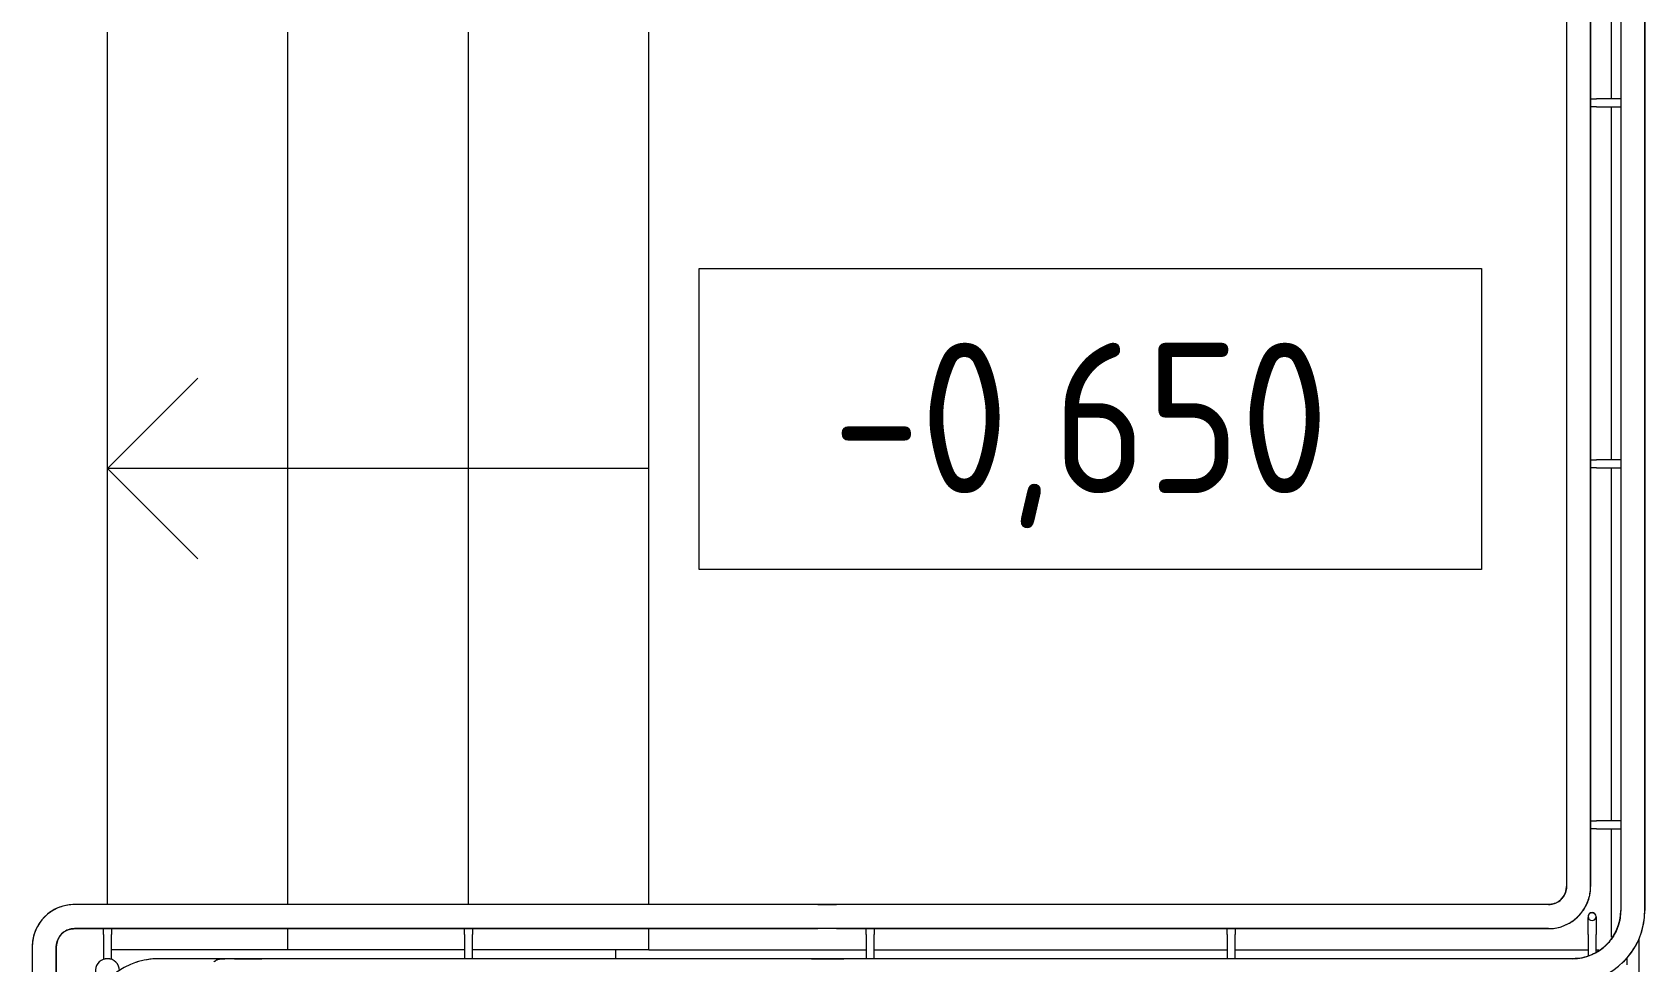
# Model space of a CAD drawing. Header units: millimetres. Extents: x -515342 to 330399, y -224905 to 507333.
# Drawn here: x -270743 to -268063, y -28276 to -26731 of the extents above; entities that cross this region are included whole.
import ezdxf

# ---------------------------------------------------------------- set-up
doc = ezdxf.new("R2010")
doc.units = ezdxf.units.MM
doc.layers.get('0').update_dxf_attribs({"lineweight": 0})
for name, color, linetype, lineweight in [('Аннотация', 7, 'Continuous', 0), ('Лестницы', 7, 'Continuous', 0), ('Ограждение', 7, 'Continuous', 0), ('Отметки', 7, 'Continuous', 0), ('Стены внутренние', 7, 'Continuous', 0), ('Стрелки вверх', 7, 'Continuous', 0)]:
    doc.layers.add(name, color=color, linetype=linetype, lineweight=lineweight)
doc.styles.add('GOST Common_1', font='', dxfattribs={"width": 0.9, "height": 250})
doc.styles.get('GOST Common_1').set_extended_font_data('GOST Common')

# ---------------------------------------------------------------- blocks, each defined once
blk = doc.blocks.new('Ограждение - АР_Ограждение_Балясина_D40 доп поручень 700_900-10028975-О_АР_П_1_0_000_План 1 этажа')
at = {"layer": 'Ограждение'}
for p, q in [((-20, 6.7), (-60, 6.7)), ((-20, 6.7), (-60, 6.7)), ((-60, -6.7), (-20, -6.7)), ((-60, -6.7), (-20, -6.7))]:
    blk.add_line(p, q, dxfattribs=at)
at = {"layer": 'Ограждение', "flags": 128}
for points in [[(-69.7, 6.7), (-68.6, 6.7), (-67.4, 6.7), (-66.3, 6.7), (-65.1, 6.7), (-63.9, 6.7), (-62.7, 6.7), (-61.5, 6.7), (-60.3, 6.7), (-60, 6.7)], [(-69.7, 6.7), (-68.6, 6.7), (-67.4, 6.7), (-66.3, 6.7), (-65.1, 6.7), (-63.9, 6.7), (-62.7, 6.7), (-61.5, 6.7), (-60.3, 6.7), (-60, 6.7)], [(-60, -6.7), (-61.2, -6.7), (-62.4, -6.7), (-63.6, -6.7), (-64.8, -6.7), (-66, -6.7), (-67.1, -6.7), (-68.3, -6.7), (-69.4, -6.7)], [(-60, -6.7), (-61.2, -6.7), (-62.4, -6.7), (-63.6, -6.7), (-64.8, -6.7), (-66, -6.7), (-67.1, -6.7), (-68.3, -6.7), (-69.4, -6.7)]]:
    blk.add_lwpolyline(points, dxfattribs=at)
blk = doc.blocks.new('Ограждение - АР_Ограждение_Балясина_D40 доп поручень 700_900-V74-О_АР_П_1_0_000_План 1 этажа')
at = {"layer": 'Ограждение'}
for p, q in [((-31.8, 6.7), (-60, 6.7)), ((-31.8, 6.7), (-60, 6.7)), ((-60, -6.7), (-25.1, -6.7)), ((-60, -6.7), (-25.1, -6.7))]:
    blk.add_line(p, q, dxfattribs=at)
at = {"layer": 'Ограждение', "flags": 128}
for points in [[(-96.7, 0), (-96.7, 0.3), (-96.6, 0.5), (-96.6, 0.8), (-96.6, 1.1), (-96.5, 1.3), (-96.5, 1.6), (-96.4, 1.8), (-96.3, 2.1), (-96.2, 2.3), (-96.1, 2.6), (-96, 2.8), (-95.9, 3.1), (-95.8, 3.3)], [(-96.7, 0), (-96.7, 0.3), (-96.6, 0.5), (-96.6, 0.8), (-96.6, 1.1), (-96.5, 1.3), (-96.5, 1.6), (-96.4, 1.8), (-96.3, 2.1), (-96.2, 2.3), (-96.1, 2.6), (-96, 2.8), (-95.9, 3.1), (-95.8, 3.3)], [(-95.9, -3.1), (-96, -2.9), (-96.1, -2.7), (-96.2, -2.4), (-96.3, -2.2), (-96.4, -1.9), (-96.5, -1.7), (-96.5, -1.4), (-96.6, -1.1), (-96.6, -0.9), (-96.6, -0.6), (-96.7, -0.3), (-96.7, -0.1), (-96.7, 0)], [(-95.9, -3.1), (-96, -2.9), (-96.1, -2.7), (-96.2, -2.4), (-96.3, -2.2), (-96.4, -1.9), (-96.5, -1.7), (-96.5, -1.4), (-96.6, -1.1), (-96.6, -0.9), (-96.6, -0.6), (-96.7, -0.3), (-96.7, -0.1), (-96.7, 0)], [(-89.6, 6.7), (-89.4, 6.7), (-89.1, 6.7), (-88.8, 6.7), (-88.5, 6.7), (-88.1, 6.7), (-87.6, 6.7), (-87.1, 6.7), (-86.6, 6.7), (-86, 6.7), (-85.4, 6.7), (-84.8, 6.7), (-84.1, 6.7), (-83.3, 6.7), (-82.6, 6.7), (-81.7, 6.7), (-80.9, 6.7), (-80, 6.7), (-79.1, 6.7), (-78.2, 6.7), (-77.2, 6.7), (-76.2, 6.7), (-75.2, 6.7), (-74.1, 6.7), (-73.1, 6.7), (-72, 6.7), (-70.9, 6.7), (-69.7, 6.7), (-68.6, 6.7), (-67.4, 6.7), (-66.3, 6.7), (-65.1, 6.7), (-63.9, 6.7), (-62.7, 6.7), (-61.5, 6.7), (-60.3, 6.7), (-60, 6.7)], [(-89.6, 6.7), (-89.4, 6.7), (-89.1, 6.7)], [(-80.9, 6.7), (-80, 6.7), (-79.1, 6.7), (-78.2, 6.7), (-77.2, 6.7), (-76.2, 6.7), (-75.2, 6.7), (-74.1, 6.7), (-73.1, 6.7), (-72, 6.7), (-70.9, 6.7), (-69.7, 6.7), (-68.6, 6.7), (-67.4, 6.7), (-66.3, 6.7), (-65.1, 6.7), (-63.9, 6.7), (-62.7, 6.7), (-61.5, 6.7), (-60.3, 6.7), (-60, 6.7)], [(-60, -6.7), (-61.2, -6.7), (-62.4, -6.7), (-63.6, -6.7), (-64.8, -6.7), (-66, -6.7), (-67.1, -6.7), (-68.3, -6.7), (-69.4, -6.7), (-70.6, -6.7), (-71.7, -6.7), (-72.8, -6.7), (-73.9, -6.7), (-74.9, -6.7), (-75.9, -6.7), (-76.9, -6.7), (-77.9, -6.7), (-78.9, -6.7), (-79.8, -6.7), (-80.7, -6.7), (-81.5, -6.7), (-82.3, -6.7), (-83.1, -6.7), (-83.9, -6.7), (-84.6, -6.7), (-85.2, -6.7), (-85.9, -6.7), (-86.5, -6.7), (-87, -6.7), (-87.5, -6.7), (-88, -6.7), (-88.4, -6.7)], [(-60, -6.7), (-61.2, -6.7), (-62.4, -6.7), (-63.6, -6.7), (-64.8, -6.7), (-66, -6.7), (-67.1, -6.7), (-68.3, -6.7), (-69.4, -6.7), (-70.6, -6.7), (-71.7, -6.7), (-72.8, -6.7), (-73.9, -6.7), (-74.9, -6.7), (-75.9, -6.7), (-76.9, -6.7), (-77.9, -6.7), (-78.9, -6.7), (-79.8, -6.7), (-80.7, -6.7)]]:
    blk.add_lwpolyline(points, dxfattribs=at)
at = {"layer": 'Ограждение'}
for centre, radius, start, end in [((-90, 0), 6.67, 360, 180), ((-90, 0), 6.67, 120, 180), ((-90, 0), 6.67, 79.0617, 90), ((-90, 0), 6.67, 30, 44.6692), ((0, 0), 20, 360, 66.6198), ((-90, 0), 6.67, 180, 360), ((-90, 0), 6.67, 180, 280.9383), ((0, 0), 20, 330, 360)]:
    blk.add_arc(centre, radius, start, end, dxfattribs=at)
blk = doc.blocks.new('Ограждение - АР_Ограждение_Балясина_D40 доп поручень 700_900-V75-О_АР_П_1_0_000_План 1 этажа')
at = {"layer": 'Ограждение'}
for p, q in [((-18.9, 6.7), (-60, 6.7)), ((-18.7, 6.7), (-60, 6.7)), ((-60, -6.7), (-18.9, -6.7)), ((-60, -6.7), (-18.7, -6.7))]:
    blk.add_line(p, q, dxfattribs=at)
at = {"layer": 'Ограждение', "flags": 128}
for points in [[(-69.7, 6.7), (-68.6, 6.7), (-67.4, 6.7), (-66.3, 6.7), (-65.1, 6.7), (-63.9, 6.7), (-62.7, 6.7), (-61.5, 6.7), (-60.3, 6.7), (-60, 6.7)], [(-69.7, 6.7), (-68.6, 6.7), (-67.4, 6.7), (-66.3, 6.7), (-65.1, 6.7), (-63.9, 6.7), (-62.7, 6.7), (-61.5, 6.7), (-60.3, 6.7), (-60, 6.7)], [(-60, -6.7), (-61.2, -6.7), (-62.4, -6.7), (-63.6, -6.7), (-64.8, -6.7), (-66, -6.7), (-67.1, -6.7), (-68.3, -6.7), (-69.4, -6.7)], [(-60, -6.7), (-61.2, -6.7), (-62.4, -6.7), (-63.6, -6.7), (-64.8, -6.7), (-66, -6.7), (-67.1, -6.7), (-68.3, -6.7), (-69.4, -6.7)]]:
    blk.add_lwpolyline(points, dxfattribs=at)
at = {"layer": 'Ограждение'}
for start, end in [(90.2461, 180), (180, 350.9632)]:
    blk.add_arc((0, 0), 20, start, end, dxfattribs=at)
for points, knots in [([(-19.2, 5.8), (-19.2, 5.6), (-19.4, 5.1), (-19.6, 4.1), (-19.9, 2.4), (-20, 1), (-20, 0)], [0.6666667, 0.6666667, 0.6666667, 0.6666667, 0.7222222, 0.7916667, 0.8611111, 1, 1, 1, 1]), ([(-20, 0), (-20, -0.8), (-19.9, -2.3), (-19.6, -4), (-19.3, -5.1), (-19.2, -5.6), (-19.2, -5.8)], [0, 0, 0, 0, 0.1111111, 0.2222222, 0.2777778, 0.3333333, 0.3333333, 0.3333333, 0.3333333])]:
    blk.add_open_spline(points, degree=3, knots=knots, dxfattribs=at)
blk = doc.blocks.new('Ограждение - Ограждение-9728431-О_АР_П_1_0_000_План 1 этажа')
at = {"layer": 'Ограждение'}
for p, q in [((106680, 7361.2), (106680, 7297.9)), ((106660, 7329.6), (106660, 7317.9))]:
    blk.add_line(p, q, dxfattribs=at)
for p in [(106670, 8750.4), (106670, 8150.4), (106670, 7550.4)]:
    blk.add_blockref('Ограждение - АР_Ограждение_Балясина_D40 доп поручень 700_900-10028975-О_АР_П_1_0_000_План 1 этажа', p)
at = {"rotation": 269.9999999999998}
for name, p in [('Ограждение - АР_Ограждение_Балясина_D40 доп поручень 700_900-V74-О_АР_П_1_0_000_План 1 этажа', (106602.5, 7307.9)), ('Ограждение - АР_Ограждение_Балясина_D40 доп поручень 700_900-V75-О_АР_П_1_0_000_План 1 этажа', (104135, 7307.9)), ('Ограждение - АР_Ограждение_Балясина_D40 доп поручень 700_900-10028975-О_АР_П_1_0_000_План 1 этажа', (104735, 7307.9)), ('Ограждение - АР_Ограждение_Балясина_D40 доп поручень 700_900-10028975-О_АР_П_1_0_000_План 1 этажа', (105402.5, 7307.9)), ('Ограждение - АР_Ограждение_Балясина_D40 доп поручень 700_900-10028975-О_АР_П_1_0_000_План 1 этажа', (106002.5, 7307.9))]:
    blk.add_blockref(name, p, dxfattribs=at)
blk = doc.blocks.new('Тип верхнего поручня - Верхний поручень_Внутренний_-9728835-О_АР_П_1_0_000_План 1 этажа')
at = {"layer": 'Ограждение'}
for p, q in [((106650, 8969.2), (106650, 7407.9)), ((106690, 7407.9), (106690, 8969.2)), ((104325.4, 7327.9), (104220, 7327.9)), ((105304.9, 7327.9), (104391.7, 7327.9)), ((106570, 7327.9), (105358.6, 7327.9))]:
    blk.add_line(p, q, dxfattribs=at)
at = {"layer": 'Ограждение', "flags": 128}
for points in [[(106652.7, 7320.9), (106656.1, 7324.2), (106659.4, 7327.8), (106662.5, 7331.4), (106665.5, 7335.2), (106668.3, 7339), (106671, 7343), (106673.5, 7347.1), (106675.8, 7351.3), (106678, 7355.6), (106680, 7359.9), (106681.8, 7364.4), (106683.5, 7368.9), (106685, 7373.4), (106686.2, 7378.1), (106687.3, 7382.7), (106688.3, 7387.5), (106689, 7392.2), (106689.5, 7397), (106689.8, 7401.8), (106690, 7406.6), (106690, 7407.9)], [(106650, 7407.9), (106649.9, 7404.7), (106649.7, 7401.5), (106649.4, 7398.3), (106649, 7395.1), (106648.4, 7392), (106647.7, 7388.8), (106646.9, 7385.7), (106645.9, 7382.7), (106644.9, 7379.7), (106643.7, 7376.7), (106642.4, 7373.8), (106641, 7370.9), (106639.4, 7368.1), (106637.8, 7365.4), (106636, 7362.7), (106634.2, 7360.1), (106632.2, 7357.5), (106630.1, 7355.1), (106628, 7352.7), (106625.7, 7350.5), (106623.4, 7348.3), (106621, 7346.2), (106618.5, 7344.2), (106615.9, 7342.3), (106613.2, 7340.5), (106610.5, 7338.9), (106607.7, 7337.3), (106604.9, 7335.8), (106601.9, 7334.5), (106599, 7333.3), (106596, 7332.2), (106592.9, 7331.2), (106589.9, 7330.4), (106586.7, 7329.6), (106583.6, 7329), (106580.4, 7328.5), (106577.3, 7328.2), (106574.1, 7328), (106570.9, 7327.9), (106570, 7327.9)], [(104220, 7327.9), (104215.2, 7327.8), (104210.4, 7327.5), (104205.6, 7327), (104200.9, 7326.3), (104196.2, 7325.5), (104191.5, 7324.4), (104186.8, 7323.2), (104182.3, 7321.8)], [(104311.9, 7322.6), (104312.5, 7323.1), (104313.1, 7323.6), (104313.8, 7324.1), (104314.4, 7324.6), (104315.1, 7325), (104315.8, 7325.4), (104316.5, 7325.8), (104317.2, 7326.1), (104318, 7326.4), (104318.7, 7326.7), (104319.5, 7326.9), (104320.2, 7327.2), (104321, 7327.4), (104321.8, 7327.5), (104322.6, 7327.7), (104323.4, 7327.7), (104324.2, 7327.8), (104325, 7327.8), (104325.4, 7327.9)], [(104325.4, 7327.9), (104325.5, 7327.9), (104325.8, 7327.9), (104326.3, 7327.9), (104326.9, 7327.9), (104327.8, 7327.9), (104328.8, 7327.9), (104330.1, 7327.9)], [(104346.4, 7327.9), (104349.1, 7327.9), (104352.1, 7327.9), (104355.2, 7327.9), (104358.4, 7327.9), (104361.8, 7327.9), (104365.3, 7327.9), (104368.9, 7327.9), (104372.7, 7327.9), (104376.6, 7327.9), (104380.6, 7327.9), (104384.7, 7327.9), (104388.8, 7327.9), (104391.7, 7327.9)], [(105304.9, 7327.9), (105309.3, 7327.9), (105313.7, 7327.9), (105318.2, 7327.9), (105322.7, 7327.9), (105327.3, 7327.9), (105332, 7327.9), (105336.7, 7327.9), (105341.4, 7327.9), (105346.2, 7327.9), (105351, 7327.9), (105355.8, 7327.9), (105358.6, 7327.9)]]:
    blk.add_lwpolyline(points, dxfattribs=at)
blk = doc.blocks.new('Тип верхнего поручня - Верхний поручень_Внутренний_-V76-О_АР_П_1_0_000_План 1 этажа')
at = {"layer": 'Ограждение'}
for p, q in [((106650, 8969.2), (106650, 7407.9)), ((106690, 8969.2), (106690, 7407.9)), ((104345.4, 7327.9), (104220, 7327.9)), ((104400.7, 7327.9), (104345.4, 7327.9)), ((105313.9, 7327.9), (104400.7, 7327.9)), ((105358.6, 7327.9), (105313.9, 7327.9)), ((106570, 7327.9), (105358.6, 7327.9))]:
    blk.add_line(p, q, dxfattribs=at)
for centre, radius, start, end in [((106570, 7407.9), 80, 270, 0), ((106570, 7407.9), 120, 270, 0), ((104220, 7207.9), 120, 90, 180)]:
    blk.add_arc(centre, radius, start, end, dxfattribs=at)
blk = doc.blocks.new('Тип перил - Перила_Внутренний_-9728852-О_АР_П_1_0_000_План 1 этажа')
at = {"layer": 'Ограждение'}
for p, q in [((106560, 8981), (106560, 7447.9)), ((106600, 7447.9), (106600, 8981)), ((104123.2, 7417.9), (104080, 7417.9)), ((105315.5, 7417.9), (104136.6, 7417.9)), ((106530, 7417.9), (105346.8, 7417.9)), ((104080, 7377.9), (104123.2, 7377.9)), ((104136.6, 7377.9), (105315.5, 7377.9)), ((105346.8, 7377.9), (106530, 7377.9)), ((104010, 7347.9), (104010, 5852.9)), ((104050, 5852.9), (104050, 7347.9))]:
    blk.add_line(p, q, dxfattribs=at)
at = {"layer": 'Ограждение', "flags": 128}
for points in [[(106530, 7377.9), (106532.8, 7377.9), (106535.6, 7378.1), (106538.4, 7378.4), (106541.2, 7378.7), (106543.9, 7379.2), (106546.6, 7379.9), (106549.3, 7380.6), (106552, 7381.4), (106554.7, 7382.3), (106557.3, 7383.4), (106559.8, 7384.5), (106562.3, 7385.8), (106564.8, 7387.1), (106567.2, 7388.5), (106569.5, 7390.1), (106571.8, 7391.7), (106574, 7393.4), (106576.2, 7395.2), (106578.2, 7397.1), (106580.2, 7399.1), (106582.1, 7401.1), (106584, 7403.3), (106585.7, 7405.4), (106587.3, 7407.7), (106588.9, 7410), (106590.4, 7412.4), (106591.7, 7414.9), (106593, 7417.4), (106594.2, 7419.9), (106595.2, 7422.5), (106596.2, 7425.1), (106597.1, 7427.8), (106597.8, 7430.5), (106598.5, 7433.2), (106599, 7436), (106599.4, 7438.7), (106599.7, 7441.5), (106599.9, 7444.3), (106600, 7447.1), (106600, 7447.9)], [(106560, 7447.9), (106560, 7446.7), (106559.9, 7445.5), (106559.8, 7444.3), (106559.6, 7443.1), (106559.4, 7441.9), (106559.1, 7440.7), (106558.8, 7439.6), (106558.5, 7438.4), (106558.1, 7437.3), (106557.6, 7436.2), (106557.1, 7435.1), (106556.6, 7434), (106556, 7432.9), (106555.4, 7431.9), (106554.8, 7430.9), (106554.1, 7429.9), (106553.3, 7429), (106552.6, 7428.1), (106551.7, 7427.2), (106550.9, 7426.3), (106550, 7425.5), (106549.1, 7424.7), (106548.2, 7424), (106547.2, 7423.3), (106546.2, 7422.6), (106545.2, 7422), (106544.1, 7421.4), (106543.1, 7420.8), (106542, 7420.3), (106540.9, 7419.9), (106539.7, 7419.5), (106538.6, 7419.1), (106537.4, 7418.8), (106536.3, 7418.5), (106535.1, 7418.3), (106533.9, 7418.1), (106532.7, 7418), (106531.5, 7417.9), (106530.3, 7417.9), (106530, 7417.9)], [(104080, 7417.9), (104077.2, 7417.8), (104074.4, 7417.6), (104071.6, 7417.3), (104068.8, 7417), (104066.1, 7416.5), (104063.4, 7415.8), (104060.7, 7415.1), (104058, 7414.3), (104055.3, 7413.4), (104052.7, 7412.3), (104050.2, 7411.2), (104047.7, 7409.9), (104045.2, 7408.6), (104042.8, 7407.2), (104040.5, 7405.6), (104038.2, 7404), (104036, 7402.3), (104033.8, 7400.5), (104031.8, 7398.6), (104029.8, 7396.6), (104027.9, 7394.6), (104026, 7392.5), (104024.3, 7390.3), (104022.7, 7388), (104021.1, 7385.7), (104019.6, 7383.3), (104018.3, 7380.8), (104017, 7378.3), (104015.8, 7375.8), (104014.8, 7373.2), (104013.8, 7370.6), (104012.9, 7367.9), (104012.2, 7365.2), (104011.5, 7362.5), (104011, 7359.7), (104010.6, 7357), (104010.3, 7354.2), (104010.1, 7351.4), (104010, 7348.6), (104010, 7347.9)], [(104136.6, 7417.9), (104135.5, 7417.9), (104134.4, 7417.9), (104133.3, 7417.9), (104132.2, 7417.9), (104131, 7417.9), (104129.9, 7417.9), (104128.7, 7417.9), (104127.5, 7417.9), (104126.3, 7417.9), (104125.1, 7417.9), (104123.9, 7417.9), (104123.2, 7417.9)], [(105315.5, 7417.9), (105318, 7417.9), (105320.6, 7417.9), (105323.2, 7417.9), (105325.9, 7417.9), (105328.6, 7417.9), (105331.3, 7417.9), (105334, 7417.9), (105336.8, 7417.9), (105339.6, 7417.9), (105342.4, 7417.9), (105345.1, 7417.9), (105346.8, 7417.9)], [(104050, 7347.9), (104050, 7349.1), (104050.1, 7350.2), (104050.2, 7351.4), (104050.4, 7352.6), (104050.6, 7353.8), (104050.9, 7355), (104051.2, 7356.1), (104051.5, 7357.3), (104051.9, 7358.4), (104052.4, 7359.5), (104052.9, 7360.6), (104053.4, 7361.7), (104054, 7362.8), (104054.6, 7363.8), (104055.2, 7364.8), (104055.9, 7365.8), (104056.7, 7366.7), (104057.4, 7367.6), (104058.3, 7368.5), (104059.1, 7369.4), (104060, 7370.2), (104060.9, 7371), (104061.8, 7371.7), (104062.8, 7372.4), (104063.8, 7373.1), (104064.8, 7373.7), (104065.9, 7374.3), (104066.9, 7374.9), (104068, 7375.4), (104069.1, 7375.8), (104070.3, 7376.2), (104071.4, 7376.6), (104072.6, 7376.9), (104073.7, 7377.2), (104074.9, 7377.4), (104076.1, 7377.6), (104077.3, 7377.7), (104078.5, 7377.8), (104079.7, 7377.9), (104080, 7377.9)], [(104123.2, 7377.9), (104124.4, 7377.9), (104125.6, 7377.9), (104126.8, 7377.9), (104128, 7377.9), (104129.2, 7377.9), (104130.3, 7377.9), (104131.5, 7377.9), (104132.6, 7377.9), (104133.8, 7377.9), (104134.9, 7377.9), (104136, 7377.9), (104136.6, 7377.9)], [(105346.8, 7377.9), (105344, 7377.9), (105341.2, 7377.9), (105338.4, 7377.9), (105335.7, 7377.9), (105332.9, 7377.9), (105330.2, 7377.9), (105327.5, 7377.9), (105324.8, 7377.9), (105322.1, 7377.9), (105319.5, 7377.9), (105317, 7377.9), (105315.5, 7377.9)]]:
    blk.add_lwpolyline(points, dxfattribs=at)
blk = doc.blocks.new('Тип перил - Перила_Внутренний_-V78-О_АР_П_1_0_000_План 1 этажа')
at = {"layer": 'Ограждение'}
for p, q in [((106560, 8981), (106560, 7447.9)), ((106600, 8981), (106600, 7447.9)), ((104123.2, 7417.9), (104080, 7417.9)), ((104145.6, 7417.9), (104123.2, 7417.9)), ((105324.4, 7417.9), (104145.6, 7417.9)), ((105346.8, 7417.9), (105324.4, 7417.9)), ((106530, 7417.9), (105346.8, 7417.9)), ((104123.2, 7377.9), (104080, 7377.9)), ((104145.6, 7377.9), (104123.2, 7377.9)), ((105324.4, 7377.9), (104145.6, 7377.9)), ((105346.8, 7377.9), (105324.4, 7377.9)), ((106530, 7377.9), (105346.8, 7377.9)), ((104010, 7347.9), (104010, 5822.8)), ((104050, 7347.9), (104050, 5822.8))]:
    blk.add_line(p, q, dxfattribs=at)
for centre, radius, start, end in [((106530, 7447.9), 30, 270, 0), ((106530, 7447.9), 70, 270, 0), ((104080, 7347.9), 70, 90, 180), ((104080, 7347.9), 30, 90, 180)]:
    blk.add_arc(centre, radius, start, end, dxfattribs=at)
blk = doc.blocks.new('Тип перил - Перила_Внутренний_-9728893-О_АР_П_1_0_000_План 1 этажа')
at = {"layer": 'Ограждение', "flags": 128}
for points in [[(106560, 8994.5), (106560, 8993.4), (106560, 8992.3), (106560, 8991.2), (106560, 8990)], [(106560, 8988.9), (106560, 8987.7), (106560, 8986.5), (106560, 8985.3), (106560, 8984.2), (106560, 8983), (106560, 8981.8), (106560, 8981)], [(106600, 8990.5), (106600, 8991.6), (106600, 8992.7), (106600, 8993.8), (106600, 8994.5)], [(106600, 8981), (106600, 8982.2), (106600, 8983.4), (106600, 8984.6), (106600, 8985.8), (106600, 8987), (106600, 8988.2)], [(106557.3, 7383.4), (106559.8, 7384.5), (106562.3, 7385.8), (106564.8, 7387.1), (106567.2, 7388.5), (106569.5, 7390.1), (106571.8, 7391.7), (106574, 7393.4), (106576.2, 7395.2), (106578.2, 7397.1), (106580.2, 7399.1), (106582.1, 7401.1), (106584, 7403.3), (106585.7, 7405.4), (106587.3, 7407.7), (106588.9, 7410), (106590.4, 7412.4), (106591.7, 7414.9), (106593, 7417.4), (106594.2, 7419.9), (106595.2, 7422.5), (106596.2, 7425.1), (106597.1, 7427.8), (106597.8, 7430.5), (106598.5, 7433.2), (106599, 7436), (106599.4, 7438.7), (106599.7, 7441.5), (106599.9, 7444.3), (106600, 7447.1)], [(104080, 7417.9), (104077.2, 7417.8), (104074.4, 7417.6), (104071.6, 7417.3), (104068.8, 7417), (104066.1, 7416.5), (104063.4, 7415.8), (104060.7, 7415.1), (104058, 7414.3), (104055.3, 7413.4), (104052.7, 7412.3), (104050.2, 7411.2), (104047.7, 7409.9), (104045.2, 7408.6), (104042.8, 7407.2), (104040.5, 7405.6), (104038.2, 7404), (104036, 7402.3), (104033.8, 7400.5), (104031.8, 7398.6), (104029.8, 7396.6), (104027.9, 7394.6), (104026, 7392.5), (104024.3, 7390.3), (104022.7, 7388), (104021.1, 7385.7), (104019.6, 7383.3), (104018.3, 7380.8), (104017, 7378.3), (104015.8, 7375.8), (104014.8, 7373.2), (104013.8, 7370.6), (104012.9, 7367.9), (104012.2, 7365.2), (104011.5, 7362.5), (104011, 7359.7), (104010.6, 7357), (104010.3, 7354.2), (104010.1, 7351.4), (104010, 7348.6)], [(104131, 7417.9), (104129.9, 7417.9), (104128.7, 7417.9), (104127.5, 7417.9), (104126.3, 7417.9), (104125.1, 7417.9), (104123.9, 7417.9), (104123.2, 7417.9)], [(104136.6, 7417.9), (104135.5, 7417.9), (104134.4, 7417.9), (104133.3, 7417.9), (104132.2, 7417.9)], [(104123.2, 7377.9), (104124.4, 7377.9), (104125.6, 7377.9), (104126.8, 7377.9), (104128, 7377.9)], [(106530, 7377.9), (106532.8, 7377.9), (106535.6, 7378.1), (106538.4, 7378.4), (106541.2, 7378.7), (106543.9, 7379.2), (106546.6, 7379.9), (106549.3, 7380.6), (106552, 7381.4), (106554.7, 7382.3), (106557.2, 7383.4)]]:
    blk.add_lwpolyline(points, dxfattribs=at)
blk = doc.blocks.new('Тип перил - Перила_Внутренний_-V79-О_АР_П_1_0_000_План 1 этажа')
at = {"layer": 'Ограждение'}
for p, q in [((106560, 8994.5), (106560, 8981)), ((106600, 8994.5), (106600, 8981)), ((104136.7, 7417.9), (104123.2, 7417.9)), ((104129, 7377.9), (104123.2, 7377.9))]:
    blk.add_line(p, q, dxfattribs=at)
for centre, start, end in [((106530, 7447.9), 270, 309.7649), ((106530, 7447.9), 320.2351, 0), ((104080, 7347.9), 90, 129.7649), ((104080, 7347.9), 140.2351, 180)]:
    blk.add_arc(centre, 30, start, end, dxfattribs=at)
blk = doc.blocks.new('СД_Люблино_Фасады_rvt-1-О_АР_П_1_0_000_План 1 этажа')
at = {"layer": 'Лестницы'}
for p, q in [((104135, 7417.5), (104135, 8867.9)), ((104135, 7417.5), (104135, 8867.9)), ((104435, 7417.9), (104435, 8867.9)), ((104435, 7417.9), (104435, 8867.9)), ((104735, 7417.9), (104735, 8867.9)), ((104735, 7417.9), (104735, 8867.9)), ((105035, 7417.9), (105035, 8867.9)), ((105035, 7417.9), (105035, 8867.9)), ((104435, 7342.9), (104435, 7377.9)), ((104435, 7342.9), (104435, 7377.9)), ((105035, 7342.9), (105035, 7377.9)), ((105035, 7342.9), (105035, 7377.9)), ((104435, 7342.9), (104141.5, 7342.9)), ((104728.5, 7342.9), (104435, 7342.9)), ((105035, 7342.9), (104741.5, 7342.9)), ((105035, 7342.9), (105396, 7342.9)), ((105409, 7342.9), (105996, 7342.9)), ((106009, 7342.9), (106596, 7342.9)), ((106609, 7342.9), (106613.9, 7342.9))]:
    blk.add_line(p, q, dxfattribs=at)
at = {"layer": 'Стены внутренние'}
for p, q in [((106635, 8756.9), (106635, 8992.9)), ((106635, 8156.9), (106635, 8743.8)), ((106635, 7556.9), (106635, 8143.8)), ((106635, 7363.9), (106635, 7543.8)), ((104979.2, 7342.9), (104979.2, 7327.9))]:
    blk.add_line(p, q, dxfattribs=at)
at = {"layer": 'Ограждение', "lineweight": 9}
for name in ['Тип перил - Перила_Внутренний_-9728852-О_АР_П_1_0_000_План 1 этажа', 'Тип перил - Перила_Внутренний_-V78-О_АР_П_1_0_000_План 1 этажа', 'Тип верхнего поручня - Верхний поручень_Внутренний_-9728835-О_АР_П_1_0_000_План 1 этажа', 'Тип верхнего поручня - Верхний поручень_Внутренний_-V76-О_АР_П_1_0_000_План 1 этажа', 'Ограждение - Ограждение-9728431-О_АР_П_1_0_000_План 1 этажа', 'Тип перил - Перила_Внутренний_-9728893-О_АР_П_1_0_000_План 1 этажа', 'Тип перил - Перила_Внутренний_-V79-О_АР_П_1_0_000_План 1 этажа']:
    blk.add_blockref(name, (0, 0), dxfattribs=at)
blk = doc.blocks.new('Высотные отметки - Рамка-5093-О_АР_П_1_0_000_План 1 этажа')
at = {"layer": 'Аннотация'}
for p, q in [((-6.5, 0), (-6.5, 5)), ((-6.5, 5), (6.5, 5)), ((6.5, 5), (6.5, 0)), ((6.5, 0), (-6.5, 0))]:
    blk.add_line(p, q, dxfattribs=at)

msp = doc.modelspace()

# ---------------------------------------------------------------- linework, layer by layer
at = {"layer": 'Стрелки вверх'}
for p, q in [((-270618.1427, -27455.6774), (-270468.1427, -27305.6774)), ((-270318.1427, -27455.6774), (-270618.1427, -27455.6774)), ((-270618.1427, -27455.6774), (-270468.1427, -27605.6774)), ((-270018.1427, -27455.6774), (-270318.1427, -27455.6774)), ((-269718.1427, -27455.6774), (-270018.1427, -27455.6774))]:
    msp.add_line(p, q, dxfattribs=at)

# ---------------------------------------------------------------- block references
msp.add_blockref('СД_Люблино_Фасады_rvt-1-О_АР_П_1_0_000_План 1 этажа', (-374753.1427, -35598.5295))
at = {"layer": 'Отметки', "xscale": 99.99999999999993, "yscale": 99.99999999999993, "zscale": 99.99999999999993}
msp.add_blockref('Высотные отметки - Рамка-5093-О_АР_П_1_0_000_План 1 этажа', (-268984.6175, -27623.4581), dxfattribs=at)

# ---------------------------------------------------------------- texts
at = {"layer": 'Отметки', "insert": (-269413.2936, -27246.751), "char_height": 250, "width": 1028.822569, "attachment_point": 1, "line_spacing_factor": 1.022761, "style": 'GOST Common_1'}
msp.add_mtext('-0,650', dxfattribs=at)

doc.saveas('drawing.dxf')
